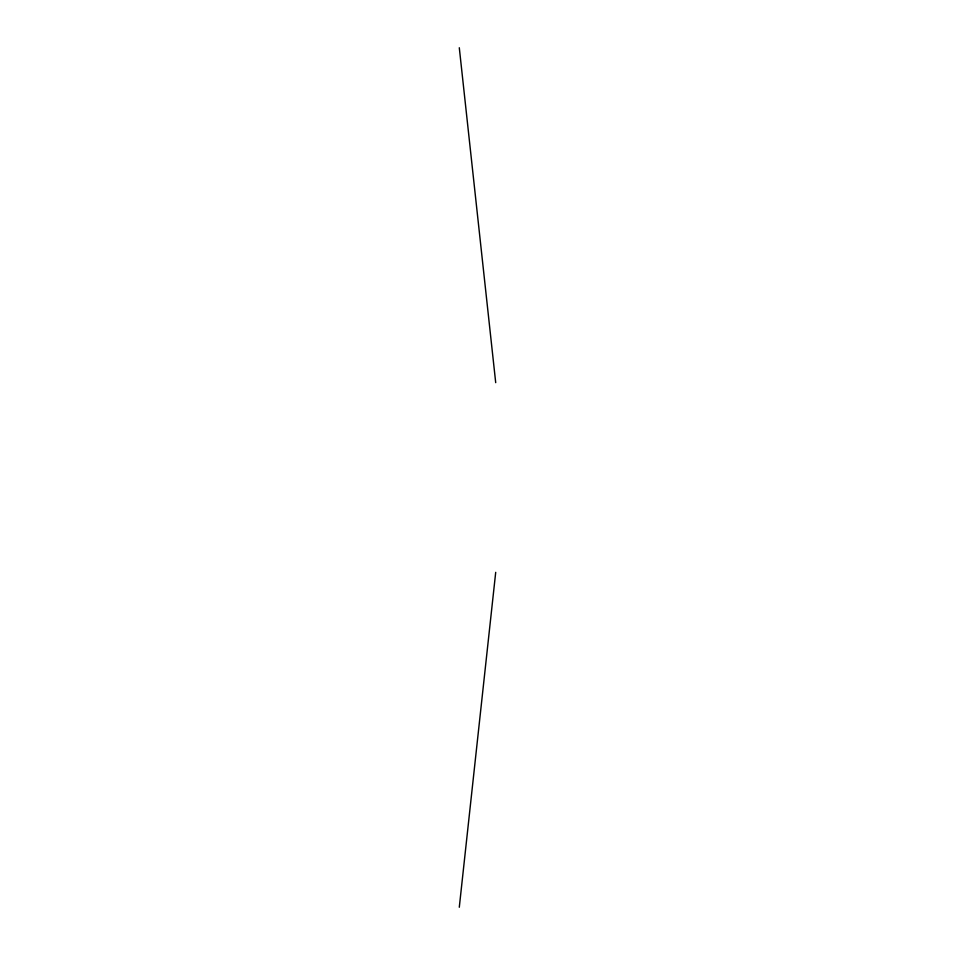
<?xml version="1.0" encoding="UTF-8"?>
<svg xmlns="http://www.w3.org/2000/svg" width="955" height="955" viewBox="0 0 955 955"><rect width="100%" height="100%" fill="white"/><g stroke="black" fill="none" stroke-linecap="round" stroke-linejoin="round"><path stroke-width="1.43" d="M459.295 907.25L495.705 572.343M459.295 47.75L495.705 382.657"/></g></svg>
